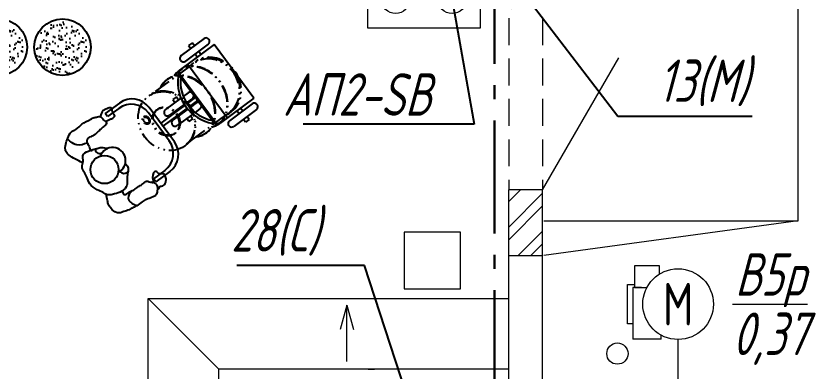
# Model space of a CAD drawing. Header units: millimetres. Extents: x -14296 to 10264, y -13087 to -5602.
# Drawn here: x -2856.8 to -2800.2, y -12697.8 to -12672.6 of the extents above; entities that cross this region are included whole.
import ezdxf
from ezdxf import colors
from ezdxf.entities.mleader import LeaderData, LeaderLine
from ezdxf.math import Vec2, Vec3

# ---------------------------------------------------------------- set-up
doc = ezdxf.new("R2010")
doc.units = ezdxf.units.MM
for name, pattern in [('ACAD_ISO12W100', [21, 12, -3, 0, -3, 0, -3]), ('gost6', [12, 8, -1.5, 1, -1.5]), ('HIDDEN2', [4.7625, 3.175, -1.5875])]:
    doc.linetypes.add(name, pattern=pattern)
for name, color, linetype, lineweight in [('1', 4, 'Continuous', 15), ('Заземление (Сущ)', 6, 'gost6', 25), ('КаБель силовой (Вновь)', 1, 'Continuous', 15), ('Линия выноска', 137, 'Continuous', 25), ('Строительный', 251, 'Continuous', 13), ('Текст', 7, 'Continuous', 20), ('Технологическое', 156, 'Continuous', 18), ('Эл. аппараты (Вновь)', 93, 'Continuous', 15), ('ЭлектрооБорудование (Вновь)', 160, 'Continuous', 15)]:
    doc.layers.add(name, color=color, linetype=linetype, lineweight=lineweight)
doc.layers.add('НОВЫЙ', color=7, linetype='Continuous')
doc.layers.add('орудован', color=7, linetype='Continuous')
doc.styles.add('Simplex', font='simplex.shx', dxfattribs={"width": 0.7, "oblique": 15})

# ---------------------------------------------------------------- blocks, each defined once
blk = doc.blocks.new('A$C511F0F71')
at = {"layer": 'орудован', "color": 7, "lineweight": -2, "ltscale": 0.3}
for p, q in [((-3.119, 7.501), (-3.119, 5.501)), ((-2.869, 7.751), (-2.869, 7.751)), ((-2.619, 7.501), (-2.619, 5.501)), ((-2.356, 7.829), (-2.356, 4.866)), ((2.356, 7.829), (-2.356, 7.829)), ((2.356, 7.829), (2.356, 4.866)), ((2.619, 7.501), (2.619, 5.501)), ((2.869, 7.751), (2.869, 7.751)), ((3.119, 7.501), (3.119, 5.501)), ((-3.378, 6.663), (-3.119, 6.663)), ((-3.378, 6.663), (-3.378, 6.339)), ((-3.378, 6.339), (-3.119, 6.339)), ((-2.356, 6.663), (-2.619, 6.663)), ((-2.356, 6.339), (-2.619, 6.339)), ((2.356, 6.663), (2.619, 6.663)), ((2.356, 6.339), (2.619, 6.339)), ((3.378, 6.663), (3.119, 6.663)), ((3.378, 6.339), (3.119, 6.339)), ((3.378, 6.663), (3.378, 6.339)), ((-2.869, 5.251), (-2.869, 5.251)), ((2.356, 5.487), (-2.356, 5.487)), ((2.869, 5.251), (2.869, 5.251)), ((2.106, 4.616), (-2.106, 4.616)), ((-1.929, 4.572), (-2.068, 4.433)), ((-0.456, 4.57), (-0.456, 4.57)), ((0.456, 4.57), (0.456, 4.57)), ((1.929, 4.572), (2.068, 4.433)), ((2.068, 4.433), (1.929, 4.572)), ((2.106, 4.524), (-2.106, 4.524)), ((-0.706, 4.32), (-0.706, 3.893)), ((-0.206, 4.32), (-0.206, 3.81)), ((-0.133, 4.524), (-0.133, 3.806)), ((0.133, 4.524), (0.133, 3.806)), ((0.206, 4.32), (0.206, 3.81)), ((0.706, 4.32), (0.706, 3.893)), ((-0.966, 3.482), (-0.966, 3.158)), ((-0.966, 3.482), (-0.706, 3.482)), ((-0.706, 3.691), (-0.706, 2.32)), ((-0.206, 3.614), (-0.206, 2.32)), ((-0.133, 3.609), (-0.133, 1.482)), ((-0.133, 3.609), (-0.133, 3.343)), ((0.133, 3.609), (0.133, 1.482)), ((0.133, 3.609), (0.133, 3.343)), ((0.206, 3.614), (0.206, 2.32)), ((0.706, 3.691), (0.706, 2.32)), ((0.966, 3.482), (0.706, 3.482)), ((0.966, 3.482), (0.966, 3.158)), ((-0.966, 3.158), (-0.706, 3.158)), ((0.966, 3.158), (0.706, 3.158)), ((1.5, 1.482), (-1.5, 1.482)), ((1.234, 1.217), (-1.234, 1.217)), ((1.071, 1.482), (-1.071, 1.482)), ((-0.456, 1.633), (-0.456, 1.633)), ((0.133, 1.482), (-0.133, 1.482)), ((0.456, 1.633), (0.456, 1.633)), ((-3, -0.018), (-3, -1.27)), ((-2.734, -0.283), (-2.734, -1.27)), ((2.734, -0.283), (2.734, -1.27)), ((3, -0.018), (3, -1.27)), ((-2.734, -1.27), (-3, -1.27)), ((3, -1.27), (2.734, -1.27))]:
    blk.add_line(p, q, dxfattribs=at)
at = {"layer": 'орудован', "color": 3, "linetype": 'ACAD_ISO12W100', "lineweight": -2, "ltscale": 0.1}
for p, q in [((-2.142, 4.447), (-2.142, 5.43)), ((2.142, 4.447), (2.142, 5.43)), ((2.142, 4.447), (2.142, 5.43)), ((-2.142, 2.512), (-2.142, 4.337)), ((2.142, 2.48), (2.142, 4.337)), ((-2.142, 2.093), (-2.142, 2.413)), ((2.142, 2.093), (2.142, 2.413))]:
    blk.add_line(p, q, dxfattribs=at)
at = {"layer": 'орудован', "color": 3, "ltscale": 0.3}
blk.add_circle((0.151, -3.669, -3), 0.995, dxfattribs=at)
at = {"layer": 'орудован', "color": 7, "lineweight": -2, "ltscale": 0.3}
for centre, radius, start, end in [((-2.869, 7.501), 0.25, 90, 180), ((-2.869, 7.501), 0.25, 0, 90), ((2.869, 7.501), 0.25, 90, 180), ((2.869, 7.501), 0.25, 360, 90), ((-2.869, 5.501), 0.25, 180, 270), ((-2.869, 5.501), 0.25, 270, 0), ((2.869, 5.501), 0.25, 180, 270), ((2.869, 5.501), 0.25, 270, 360), ((-2.106, 4.866), 0.25, 180, 270), ((-2.106, 4.774), 0.25, 180, 270), ((0, 6.607), 2.804, 226.5226, 313.4774), ((-0.456, 4.32), 0.25, 90, 180), ((-0.456, 4.32), 0.25, 0, 90), ((0.456, 4.32), 0.25, 90, 180), ((0.456, 4.32), 0.25, 0, 90), ((2.106, 4.866), 0.25, 270, 360), ((2.106, 4.774), 0.25, 270, 360), ((0, 6.607), 3, 226.4231, 313.5769), ((-0.456, 2.32), 0.25, 180, 270), ((-0.456, 2.32), 0.25, 270, 0), ((0.456, 2.32), 0.25, 180, 270), ((0.456, 2.32), 0.25, 270, 0), ((-1.5, -0.018), 1.5, 90, 180), ((-1.234, -0.283), 1.5, 90, 180), ((1.234, -0.283), 1.5, 0, 90), ((1.5, -0.018), 1.5, 0, 90)]:
    blk.add_arc(centre, radius, start, end, dxfattribs=at)
at = {"layer": 'орудован', "color": 3, "ltscale": 0.3}
blk.add_arc((-0.025, -2.828, -3), 0.923, 349.6139, 214.068, dxfattribs=at)
at = {"layer": 'орудован', "color": 3, "lineweight": -2, "ltscale": 0.3}
for centre, radius, start, end in [((0.909, -2.505, -3), 0.352, 268.1865, 13.8215), ((-1.203, -3.108, -3), 0.289, 234.1549, 8.9274)]:
    blk.add_arc(centre, radius, start, end, dxfattribs=at)
at = {"layer": 'орудован', "color": 3, "linetype": 'ACAD_ISO12W100', "lineweight": -2, "ltscale": 0.1}
for centre, major_axis, ratio, start_param, end_param in [((0, 5.985), (2.183, 0), 0.87093, 6.089092, 9.618872), ((0, 5.902), (2.183, 0), 0.87093, 6.089092, 9.618872), ((0, 5.844), (2.142, 0), 0.887596, 0, 3.141593), ((0, 4.774), (2.336, 0), 0.78713, 5.984798, 9.723165), ((0, 4.729), (2.336, 0), 0.78713, 5.997555, 9.710408), ((0, 3.693), (2.336, 0), 0.78713, 5.883849, 9.824114), ((0, 3.648), (2.336, 0), 0.78713, 5.883849, 9.824114), ((0, 1.96), (2.183, 0), 0.87093, 6.267829, 9.440134)]:
    blk.add_ellipse(centre, major_axis=major_axis, ratio=ratio, start_param=start_param, end_param=end_param, dxfattribs=at)
for centre, major_axis, ratio in [((0, 1.901), (2.183, 0), 0.87093), ((0, 1.901), (1.051, 0), 0.861854), ((0, 1.828), (1.051, 0), 0.861854), ((-0.912, 0.781), (-0.311, 0), 0.782629), ((-0.912, 0.781), (-0.244, 0), 0.702197)]:
    blk.add_ellipse(centre, major_axis=major_axis, ratio=ratio, dxfattribs=at)
at = {"layer": 'орудован', "color": 3, "ltscale": 0.3}
for points in [[(3.46, -1.461, -3), (3.502, -1.326, -3), (3.452, -1.231, -3), (3.489, -1.113, -3), (3.541, -0.948, -3), (3.388, -0.657, -3), (3.123, -0.489, -3), (2.91, -0.48, -3), (2.639, -0.755, -3), (2.427, -0.798, -3), (2.619, -1.273, -3), (2.904, -1.455, -3), (2.81, -1.57, -3)], [(-2.54, -1.594, -3), (-2.466, -1.185, -3), (-2.426, -0.966, -3), (-2.483, -0.807, -3), (-2.705, -0.825, -3), (-2.881, -0.742, -3), (-3.085, -0.705, -3), (-3.211, -0.971, -3), (-3.264, -1.268, -3), (-3.045, -1.675, -3)], [(-1.151, -4.639, -3), (-1.707, -4.902, -3), (-2.152, -5.086, -3), (-2.466, -5.112, -3), (-2.773, -4.969, -3), (-2.929, -4.806, -3), (-3.178, -4.447, -3), (-3.387, -3.985, -3), (-3.336, -3.605, -3), (-3.388, -3.042, -3), (-3.294, -2.333, -3), (-3.246, -2.068, -3), (-3.149, -1.862, -3), (-3.067, -1.69, -3), (-2.947, -1.647, -3), (-2.656, -1.623, -3), (-2.395, -1.601, -3), (-2.341, -1.753, -3), (-2.316, -2.049, -3), (-2.287, -2.407, -3), (-2.252, -2.83, -3), (-2.312, -3.159, -3), (-2.292, -3.39, -3), (-2.145, -3.515, -3), (-1.814, -3.575, -3), (-1.52, -3.645, -3), (-1.444, -3.394, -3), (-1.372, -3.213, -3)], [(2.128, -3.545, -3), (2.34, -3.611, -3), (2.449, -3.511, -3), (2.464, -3.133, -3), (2.533, -2.913, -3), (2.546, -2.601, -3), (2.558, -2.309, -3), (2.57, -2.017, -3), (2.58, -1.774, -3), (2.875, -1.501, -3), (2.913, -1.442, -3), (3.108, -1.34, -3), (3.264, -1.346, -3), (3.509, -1.501, -3), (3.739, -1.751, -3), (3.723, -2.161, -3), (3.607, -2.53, -3), (3.56, -2.885, -3), (3.566, -3.35, -3), (3.519, -3.622, -3), (3.469, -3.959, -3), (3.354, -4.341, -3), (3.289, -4.565, -3), (3.101, -4.795, -3), (2.647, -4.928, -3), (2.32, -4.906, -3), (2.043, -4.801, -3), (1.621, -4.622, -3)], [(0.699, -2.224, -3), (0.996, -2.231, -3), (1.227, -2.397, -3), (1.423, -2.596, -3), (2.044, -3.157, -3), (2.089, -3.731, -3), (1.906, -4.25, -3), (1.687, -4.582, -3), (1.404, -4.708, -3), (0.996, -4.929, -3), (0.338, -5.105, -3), (-0.158, -5.007, -3), (-0.582, -4.934, -3), (-0.937, -4.839, -3), (-1.217, -4.536, -3), (-1.54, -4.322, -3), (-1.581, -3.804, -3), (-1.458, -3.469, -3), (-1.37, -3.198, -3), (-1.251, -2.917, -3), (-0.887, -2.606, -3)], [(2.5, -3.009, -3), (2.768, -3.52, -3), (2.953, -3.578, -3), (3.249, -3.511, -3), (3.566, -3.35, -3)], [(-2.079, -3.535, -3), (-2.418, -4.205, -3), (-2.838, -4.422, -3), (-3.159, -4.476, -3)]]:
    blk.add_spline(points, degree=3, dxfattribs=at)
blk = doc.blocks.new('A$C123C7DC7')
at = {"color": 3, "linetype": 'Continuous'}
for p, q in [((0, 0), (0, -6.646)), ((0, -6.646), (-0.776, -3.749)), ((0, -6.646), (0.776, -3.749))]:
    blk.add_line(p, q, dxfattribs=at)
blk = doc.blocks.new('_None')
blk = doc.blocks.new('A$C2C4D244A')
at = {"layer": 'Эл. аппараты (Вновь)'}
for p, q in [((4, 8), (0, 8)), ((0, 8), (0, 0)), ((4, 0), (4, 8)), ((0, 0), (4, 0))]:
    blk.add_line(p, q, dxfattribs=at)
for centre in [(2, 6), (2, 2)]:
    blk.add_circle(centre, 1, dxfattribs=at)

msp = doc.modelspace()

# ---------------------------------------------------------------- hatches: boundary and pattern name
h = msp.add_hatch()
h.set_pattern_fill('AR-SAND', color=256, scale=0.013959, angle=17.787935)
h.set_pattern_definition([(55.287935, (-3357.5016, -13176.8083), (-0.22996813, 0.64367642), [0, -0.53891865, 0, -0.60273797, 0, -0.5761466]), (25.28794, (-3357.5016, -13176.8083), (0.2918029, 1.1444531), [0, -0.29073243, 0, -0.4857359, 0, -0.18613967]), (345.28794, (-3357.9169, -13176.94155), (1.05072796, 0.33921465), [0, -0.17727587, 0, -0.63819314, 0, -0.8331966]), (335.28794, (-3357.9169, -13176.94155), (0.9198104, 0.6219095), [0, -0.08863794, 0, -0.41837106, 0, -0.47864486])])
h.paths.add_polyline_path([(-2859.82169, -12675.4343, 1), (-2856.27731, -12674.29715, 1)])
h = msp.add_hatch()
h.set_pattern_fill('AR-SAND', color=256, scale=0.013959, angle=17.787935)
h.set_pattern_definition([(55.287935, (-3353.0016, -13176.8083), (-0.22996813, 0.64367642), [0, -0.53891865, 0, -0.60273797, 0, -0.5761466]), (25.28794, (-3353.0016, -13176.8083), (0.2918029, 1.1444531), [0, -0.29073243, 0, -0.4857359, 0, -0.18613967]), (345.28794, (-3353.4169, -13176.94155), (1.05072796, 0.33921465), [0, -0.17727587, 0, -0.63819314, 0, -0.8331966]), (335.28794, (-3353.4169, -13176.94155), (0.9198104, 0.6219095), [0, -0.08863794, 0, -0.41837106, 0, -0.47864486])])
h.paths.add_polyline_path([(-2855.32169, -12675.4343, 1), (-2851.77731, -12674.29715, 1)])
at = {"layer": 'Строительный'}
h = msp.add_hatch(dxfattribs=at)
h.set_pattern_fill('ANSI32', color=256, scale=0.2)
h.set_pattern_definition([(45, (-3538.7997, -13089.2003), (-1.3470384, 1.3470384), []), (45, (-3537.9016, -13089.2003), (-1.3470384, 1.3470384), [])])
h.paths.add_polyline_path([(-2821.90898, -12672.08466), (-2819.50898, -12672.08466), (-2819.50898, -12668.23094), (-2821.90898, -12668.23094)])
h.paths.add_polyline_path([(-2821.90898, -12689.54435), (-2819.50898, -12689.54435), (-2819.50898, -12684.88466), (-2821.90898, -12684.88466)])

# ---------------------------------------------------------------- linework, layer by layer
at = {"layer": '1', "color": 3}
msp.add_line((-2831.85286, -12697.57581), (-2831.40904, -12697.57581), dxfattribs=at)
at = {"layer": 'Заземление (Сущ)', "lineweight": 30}
msp.add_line((-2822.90898, -12631.97393), (-2822.90898, -12809.37393), dxfattribs=at)
at = {"layer": 'КаБель силовой (Вновь)'}
msp.add_line((-2809.92404, -12700.47282), (-2809.92404, -12695.47282), dxfattribs=at)
msp.add_circle((-2814.21651, -12696.47282), 0.75, dxfattribs=at)
at = {"layer": 'НОВЫЙ', "color": 3}
for centre in [(-2857.9758, -12674.79362), (-2853.4758, -12674.79362)]:
    msp.add_circle(centre, 2, dxfattribs=at)
at = {"layer": 'Строительный', "linetype": 'HIDDEN2', "ltscale": 0.6}
for p, q in [((-2821.90898, -12669.88466), (-2821.90898, -12684.88466)), ((-2819.50898, -12669.88466), (-2819.50898, -12684.88466))]:
    msp.add_line(p, q, dxfattribs=at)
at = {"layer": 'Строительный'}
for p, q in [((-2801.42554, -12687.08466), (-2801.42554, -12672.08466)), ((-2819.50898, -12684.88466), (-2814.1122, -12675.53716)), ((-2819.50898, -12684.88466), (-2821.90898, -12684.88466)), ((-2821.90898, -12812.77393), (-2821.90898, -12684.88466)), ((-2819.50898, -12812.77393), (-2819.50898, -12684.88466)), ((-2801.42554, -12687.08466), (-2819.42554, -12689.54435)), ((-2819.42554, -12687.08466), (-2801.42554, -12687.08466)), ((-2825.30898, -12687.88466), (-2829.30898, -12687.88466)), ((-2829.30898, -12687.88466), (-2829.30898, -12691.88466)), ((-2825.30898, -12687.88466), (-2829.30898, -12687.88466)), ((-2825.30898, -12691.88466), (-2825.30898, -12687.88466)), ((-2821.90898, -12689.54435), (-2819.50898, -12689.54435)), ((-2829.30898, -12691.88466), (-2825.30898, -12691.88466)), ((-2829.30898, -12691.88466), (-2825.30898, -12691.88466)), ((-2847.40898, -12692.57581), (-2821.90898, -12692.57581)), ((-2847.40898, -12718.07393), (-2847.40898, -12692.57581)), ((-2847.40898, -12692.57581), (-2842.40898, -12697.57581)), ((-2842.40898, -12718.07393), (-2842.40898, -12697.57581)), ((-2821.90898, -12697.57581), (-2842.40898, -12697.57581))]:
    msp.add_line(p, q, dxfattribs=at)
at = {"layer": 'Технологическое', "color": 128, "ltscale": 10}
for p, q in [((-2811.22911, -12690.27468), (-2813.00911, -12690.27468)), ((-2813.00911, -12690.27468), (-2813.00911, -12691.78468)), ((-2811.22911, -12690.84049), (-2811.22911, -12690.27468)), ((-2813.50898, -12694.37393), (-2813.50898, -12691.57393)), ((-2813.50898, -12691.57393), (-2813.00911, -12691.57393)), ((-2812.50449, -12691.78468), (-2813.11911, -12691.78468)), ((-2813.11911, -12691.78468), (-2813.11911, -12695.44782)), ((-2813.00911, -12691.78468), (-2812.12366, -12691.78468)), ((-2813.11911, -12694.37393), (-2813.50898, -12694.37393)), ((-2811.11911, -12695.44782), (-2811.11911, -12695.16868))]:
    msp.add_line(p, q, dxfattribs=at)
at = {"layer": 'Технологическое', "color": 128}
msp.add_line((-2811.11911, -12695.44782), (-2813.11911, -12695.44782), dxfattribs=at)
at = {"layer": 'ЭлектрооБорудование (Вновь)'}
msp.add_circle((-2809.92404, -12692.97282), 2.5, dxfattribs=at)

# ---------------------------------------------------------------- block references
at = {"layer": '1', "color": 3, "xscale": 0.6, "yscale": 0.6, "zscale": 0.6, "rotation": 180}
msp.add_blockref('A$C123C7DC7', (-2833.36249, -12697.02736), dxfattribs=at)
at = {"layer": 'орудован', "color": 5, "rotation": 306.4419274369522}
msp.add_blockref('A$C511F0F71', (-2847.64535, -12681.15456), dxfattribs=at)
at = {"layer": 'Эл. аппараты (Вновь)', "rotation": 90}
msp.add_blockref('A$C2C4D244A', (-2823.90898, -12673.41894), dxfattribs=at)

# ---------------------------------------------------------------- texts
at = {"layer": 'Текст', "insert": (-2803.42404, -12692.97282), "char_height": 3, "width": 4.9055162, "attachment_point": 5, "style": 'Simplex'}
msp.add_mtext('\\A1;\\SВ5р/0,37;', dxfattribs=at)
at = {"layer": 'ЭлектрооБорудование (Вновь)', "insert": (-2809.92404, -12692.97282), "char_height": 3, "width": 6.7817159, "attachment_point": 5, "style": 'Simplex'}
msp.add_mtext('{\\Q0;М}', dxfattribs=at)

# ---------------------------------------------------------------- leaders
at = {"layer": 'Линия выноска'}
ml = msp.add_multileader_mtext('Standard', dxfattribs=at)
ml.set_content('{\\W0.7;13(М)}', color=2, style='Simplex')
ml.set_leader_properties()
ml.set_arrow_properties(name='NONE')
ml.build(insert=Vec2(0, 0))
ml.multileader.update_dxf_attribs({"text_left_attachment_type": 6, "text_right_attachment_type": 6, "dogleg_length": 0})
ctx = ml.context
ctx.base_point, ctx.char_height, ctx.plane_origin = Vec3(-2814.19204, -12679.67063), 3, Vec3(-2739.51497, -12701.17807)
ctx.left_attachment, ctx.right_attachment, ctx.text_align_type = 6, 6, 1
notes = []
notes.append((ctx, [(1, (1, 1, 0), (-2814.19204, -12679.67063), (1, 0), 0, [(1, [(-2827.79546, -12661.88466)], 0, [])])]))
ctx.mtext.insert, ctx.mtext.alignment, ctx.mtext.flow_direction = Vec3(-2808.13581, -12675.67063), 2, 5
ml = msp.add_multileader_mtext('Standard', dxfattribs=at)
ml.set_content('АП2-SB', color=2, style='Simplex')
ml.set_leader_properties()
ml.set_arrow_properties(name='NONE')
ml.build(insert=Vec2(0, 0))
ml.multileader.update_dxf_attribs({"text_left_attachment_type": 6, "text_right_attachment_type": 6, "dogleg_length": 0})
ctx = ml.context
ctx.base_point, ctx.char_height, ctx.plane_origin = Vec3(-2840.91199, -12680.24155), 3, Vec3(-2764.99644, -12682.0434)
ctx.left_attachment, ctx.right_attachment, ctx.text_align_type = 6, 6, 1
notes.append((ctx, [(0, (1, 1, 0), (-2824.36126, -12680.24155), (-1, 0), 0, [(3, [(-2825.90898, -12671.41895)], 0, [])])]))
ctx.mtext.insert, ctx.mtext.alignment, ctx.mtext.flow_direction = Vec3(-2832.63662, -12676.64155), 2, 5
ml = msp.add_multileader_mtext('Standard', dxfattribs=at)
ml.set_content('{\\W0.7;28(С)}', color=2, style='Simplex')
ml.set_leader_properties()
ml.set_arrow_properties(name='NONE')
ml.build(insert=Vec2(0, 0))
ml.multileader.update_dxf_attribs({"text_left_attachment_type": 6, "text_right_attachment_type": 6, "dogleg_length": 0})
ctx = ml.context
ctx.base_point, ctx.char_height, ctx.plane_origin = Vec3(-2844.73305, -12690.25112), 3, Vec3(-2749.98251, -12732.43945)
ctx.left_attachment, ctx.right_attachment, ctx.text_align_type = 6, 6, 1
notes.append((ctx, [(0, (1, 1, 0), (-2832.12059, -12690.25112), (-1, 0), 0, [(1, [(-2827.90898, -12703.07581)], 0, [])])]))
ctx.mtext.insert, ctx.mtext.alignment, ctx.mtext.flow_direction = Vec3(-2838.42682, -12686.25112), 2, 5
for ctx, leaders in notes:
    for number, flags, end, landing, length, lines in leaders:
        leader = LeaderData()
        leader.index, (leader.has_last_leader_line, leader.has_dogleg_vector, leader.attachment_direction) = number, flags
        leader.last_leader_point, leader.dogleg_vector, leader.dogleg_length = Vec3(end), Vec3(landing), length
        for number, points, colour, breaks in lines:
            line = LeaderLine()
            line.index, line.vertices, line.color, line.breaks = number, Vec3.list(points), colors.encode_raw_color(colour), breaks
            leader.lines.append(line)
        ctx.leaders.append(leader)

doc.saveas('drawing.dxf')
